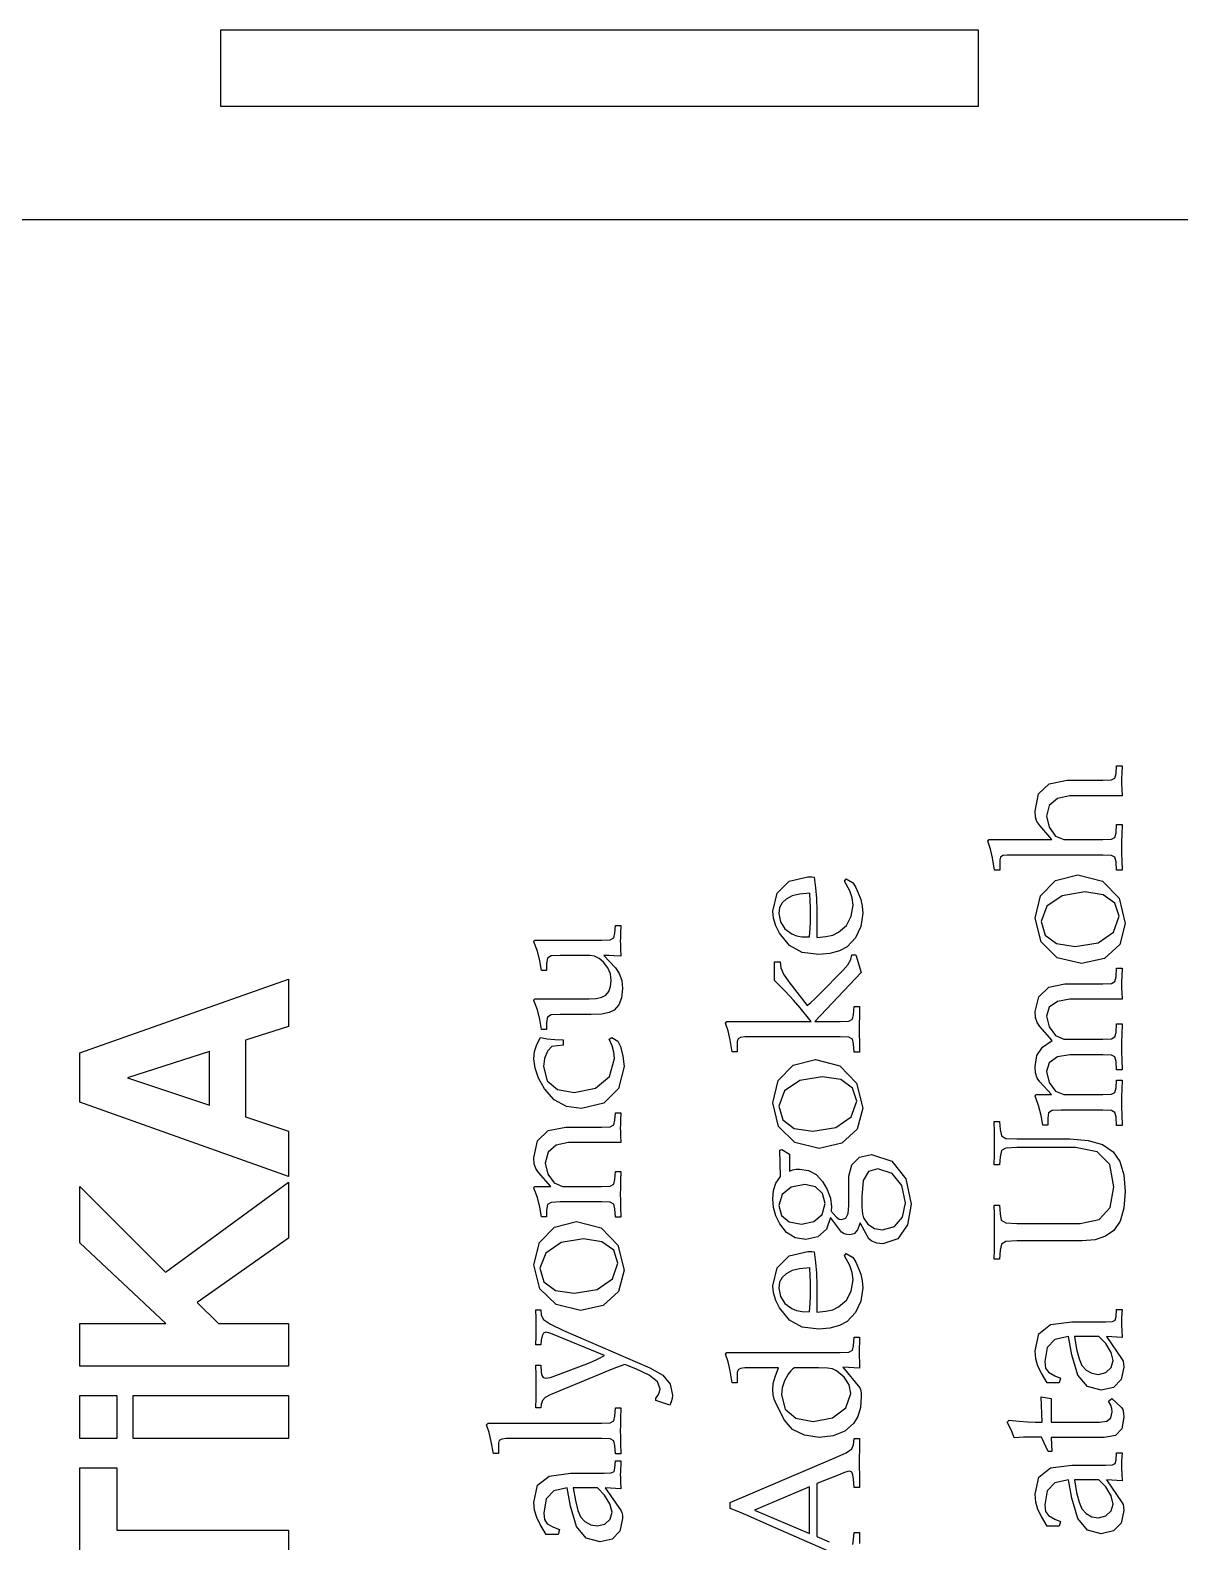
# Model space of a CAD drawing. Header units: metres. Extents: x -185 to 1201, y -340 to 309.
# Drawn here: x 914 to 974.6, y 62.2 to 142 of the extents above; entities that cross this region are included whole.
import ezdxf

# ---------------------------------------------------------------- set-up
doc = ezdxf.new("R2010")
doc.units = ezdxf.units.M

msp = doc.modelspace()

# ---------------------------------------------------------------- linework, layer by layer
for p, q in [((964, 142), (924, 142)), ((924, 142), (924, 138)), ((964, 138), (964, 142)), ((924, 138), (964, 138)), ((1036, 132), (820, 132)), ((971.26, 102.768), (971.289, 103.167)), ((971.289, 103.167), (971.58, 103.167)), ((971.58, 103.167), (971.564, 102.774)), ((967.177, 101.689), (967.739, 102.229)), ((967.739, 102.229), (968.683, 102.408)), ((968.683, 102.408), (970.56, 102.408)), ((970.56, 102.408), (971.015, 102.43)), ((971.015, 102.43), (971.206, 102.526)), ((971.206, 102.526), (971.26, 102.768)), ((971.554, 102.526), (971.551, 102.36)), ((971.551, 102.36), (971.554, 102.186)), ((971.564, 102.774), (971.554, 102.526)), ((971.554, 102.186), (971.564, 101.953)), ((966.992, 100.785), (967.177, 101.689)), ((968.166, 101.456), (967.738, 101.082)), ((968.819, 101.591), (968.166, 101.456)), ((971.58, 101.591), (968.819, 101.591)), ((971.564, 101.953), (971.58, 101.591)), ((967.013, 100.471), (966.992, 100.785)), ((967.738, 101.082), (967.585, 100.512)), ((967.089, 100.226), (967.013, 100.471)), ((967.235, 100.016), (967.089, 100.226)), ((967.876, 99.2776), (967.235, 100.016)), ((967.585, 100.512), (967.724, 99.9287)), ((967.724, 99.9287), (968.067, 99.466)), ((971.26, 99.6374), (971.289, 100.075)), ((971.289, 100.075), (971.58, 100.075)), ((971.58, 100.075), (971.564, 99.5549)), ((964.493, 99.1901), (964.571, 99.2776)), ((964.634, 98.7775), (964.493, 99.1901)), ((964.571, 99.2776), (967.876, 99.2776)), ((968.067, 99.466), (968.498, 99.2776)), ((968.498, 99.2776), (970.56, 99.2776)), ((970.56, 99.2776), (971.015, 99.2953)), ((971.015, 99.2953), (971.206, 99.3929)), ((971.206, 99.3929), (971.26, 99.6374)), ((971.554, 99.1818), (971.551, 98.8693)), ((971.564, 99.5549), (971.554, 99.1818)), ((964.744, 98.3129), (964.634, 98.7775)), ((964.853, 97.6734), (964.744, 98.3129)), ((965.163, 98.3587), (965.125, 98.2179)), ((965.125, 98.2179), (965.125, 97.6734)), ((965.29, 98.4368), (965.163, 98.3587)), ((965.523, 98.4609), (965.29, 98.4368)), ((970.56, 98.4609), (965.523, 98.4609)), ((971.015, 98.439), (970.56, 98.4609)), ((971.206, 98.3435), (971.015, 98.439)), ((971.26, 98.1012), (971.206, 98.3435)), ((971.551, 98.8693), (971.554, 98.5567)), ((971.554, 98.5567), (971.564, 98.1837)), ((971.564, 98.1837), (971.58, 97.6637)), ((965.125, 97.6734), (964.853, 97.6734)), ((968.075, 97.1224), (969.247, 97.4187)), ((969.247, 97.4187), (970.543, 97.086)), ((971.289, 97.6637), (971.26, 98.1012)), ((971.58, 97.6637), (971.289, 97.6637)), ((953.373, 96.4597), (954.014, 97.0909)), ((954.014, 97.0909), (954.99, 97.3181)), ((954.99, 97.3181), (955.1, 97.3152)), ((955.1, 97.3152), (955.207, 97.308)), ((955.207, 97.308), (955.33, 97.2986)), ((955.33, 97.2986), (955.408, 96.7258)), ((955.408, 96.7258), (955.452, 96.1702)), ((956.924, 97.0848), (957.022, 97.2111)), ((957.207, 96.5778), (956.924, 97.0848)), ((957.022, 97.2111), (957.352, 97.0168)), ((957.345, 96.1983), (957.207, 96.5778)), ((957.352, 97.0168), (957.43, 96.9246)), ((957.43, 96.9246), (957.534, 96.746)), ((957.534, 96.746), (957.644, 96.5111)), ((967.282, 96.3183), (968.075, 97.1224)), ((970.543, 97.086), (971.422, 96.1829)), ((953.142, 95.5001), (953.373, 96.4597)), ((953.635, 95.9408), (953.506, 95.688)), ((953.852, 96.1418), (953.635, 95.9408)), ((954.175, 96.311), (953.852, 96.1418)), ((954.563, 96.4067), (954.175, 96.311)), ((955.106, 96.4528), (954.563, 96.4067)), ((955.123, 96.0301), (955.106, 96.4528)), ((955.132, 95.6959), (955.123, 96.0301)), ((955.452, 96.1702), (955.466, 95.539)), ((957.291, 95.23), (957.381, 95.8209)), ((957.381, 95.8209), (957.345, 96.1983)), ((957.644, 96.5111), (957.787, 96.1262)), ((957.787, 96.1262), (957.87, 95.7586)), ((957.87, 95.7586), (957.897, 95.3931)), ((966.992, 95.134), (967.282, 96.3183)), ((967.613, 95.7641), (967.312, 94.959)), ((968.424, 96.3122), (967.613, 95.7641)), ((969.607, 96.5145), (968.424, 96.3122)), ((970.579, 96.359), (969.607, 96.5145)), ((971.204, 95.9183), (970.579, 96.359)), ((971.425, 95.2312), (971.204, 95.9183)), ((971.422, 96.1829), (971.746, 94.852)), ((953.184, 95.1306), (953.142, 95.5001)), ((953.305, 94.7352), (953.184, 95.1306)), ((953.506, 95.688), (953.463, 95.3834)), ((953.463, 95.3834), (953.547, 94.9416)), ((953.547, 94.9416), (953.782, 94.571)), ((955.114, 94.5884), (955.131, 94.96)), ((955.131, 94.96), (955.135, 95.364)), ((955.135, 95.364), (955.132, 95.6959)), ((955.466, 95.539), (955.466, 94.1195)), ((957.031, 94.7428), (957.291, 95.23)), ((957.897, 95.3931), (957.799, 94.6924)), ((967.305, 93.8805), (966.992, 95.134)), ((967.312, 94.959), (967.519, 94.236)), ((971.132, 94.3944), (971.425, 95.2312)), ((944.757, 94.0943), (944.81, 94.3388)), ((944.81, 94.3388), (944.84, 94.7375)), ((944.84, 94.7375), (945.131, 94.7375)), ((945.115, 94.3446), (945.105, 94.0965)), ((945.131, 94.7375), (945.115, 94.3446)), ((953.502, 94.3334), (953.305, 94.7352)), ((954.022, 93.6892), (953.502, 94.3334)), ((953.782, 94.571), (954.144, 94.3042)), ((954.144, 94.3042), (954.401, 94.2052)), ((954.401, 94.2052), (954.69, 94.1537)), ((954.69, 94.1537), (955.077, 94.139)), ((955.077, 94.139), (955.114, 94.5884)), ((955.466, 94.1195), (955.947, 94.1577)), ((955.947, 94.1577), (956.31, 94.2434)), ((956.31, 94.2434), (956.623, 94.3918)), ((956.623, 94.3918), (957.031, 94.7428)), ((957.799, 94.6924), (957.521, 94.091)), ((967.519, 94.236), (968.126, 93.7894)), ((970.324, 93.8384), (971.132, 94.3944)), ((971.746, 94.852), (971.453, 93.7408)), ((940.542, 93.8916), (940.581, 93.9791)), ((940.724, 93.399), (940.542, 93.8916)), ((940.581, 93.9791), (944.11, 93.9791)), ((940.857, 92.887), (940.724, 93.399)), ((944.11, 93.9791), (944.566, 93.9967)), ((944.566, 93.9967), (944.757, 94.0943)), ((945.105, 94.0965), (945.102, 93.9305)), ((945.102, 93.9305), (945.105, 93.7623)), ((945.105, 93.7623), (945.115, 93.5185)), ((945.115, 93.5185), (945.131, 93.1235)), ((954.693, 93.328), (954.022, 93.6892)), ((956.662, 93.4011), (956.157, 93.2629)), ((957.08, 93.6236), (956.662, 93.4011)), ((957.521, 94.091), (957.08, 93.6236)), ((968.163, 93.0397), (967.305, 93.8805)), ((968.126, 93.7894), (969.111, 93.6368)), ((969.111, 93.6368), (970.324, 93.8384)), ((971.453, 93.7408), (970.648, 93.0012)), ((940.941, 92.3749), (940.857, 92.887)), ((941.255, 93.0206), (941.213, 92.7346)), ((941.213, 92.7346), (941.213, 92.3749)), ((941.447, 93.1358), (941.255, 93.0206)), ((941.923, 93.1624), (941.447, 93.1358)), ((943.508, 93.1624), (941.923, 93.1624)), ((943.737, 93.1188), (943.508, 93.1624)), ((943.982, 92.9953), (943.737, 93.1188)), ((944.217, 92.8027), (943.982, 92.9953)), ((944.444, 92.5164), (944.217, 92.8027)), ((944.503, 93.1588), (944.237, 93.1624)), ((944.237, 93.1624), (944.84, 92.511)), ((944.774, 93.1466), (944.503, 93.1588)), ((945.131, 93.1235), (944.774, 93.1466)), ((953.24, 91.8504), (953.24, 92.8226)), ((953.24, 92.8226), (953.531, 92.8226)), ((953.531, 92.8226), (953.572, 92.5029)), ((955.583, 93.2153), (954.693, 93.328)), ((956.157, 93.2629), (955.583, 93.2153)), ((956.847, 92.3657), (957.102, 92.6664)), ((957.102, 92.6664), (957.259, 92.9433)), ((957.259, 92.9433), (957.313, 93.1921)), ((957.313, 93.1921), (957.537, 93.1921)), ((957.537, 93.1921), (957.819, 92.2588)), ((969.442, 92.7326), (968.163, 93.0397)), ((970.648, 93.0012), (969.442, 92.7326)), ((916.578, 88.0226), (927.585, 91.9167)), ((927.585, 91.9167), (927.585, 91.9167)), ((927.585, 91.9167), (927.585, 89.4226)), ((941.213, 92.3749), (940.941, 92.3749)), ((944.58, 92.1978), (944.444, 92.5164)), ((944.626, 91.8402), (944.58, 92.1978)), ((944.591, 91.5244), (944.626, 91.8402)), ((944.84, 92.511), (945.046, 92.2071)), ((945.046, 92.2071), (945.175, 91.8427)), ((945.175, 91.8427), (945.219, 91.4221)), ((953.8, 91.2801), (953.24, 91.8504)), ((953.572, 92.5029), (953.714, 92.1767)), ((953.714, 92.1767), (953.988, 91.7726)), ((953.988, 91.7726), (954.97, 90.5185)), ((957.819, 92.2588), (955.369, 89.6824)), ((955.631, 91.1407), (956.847, 92.3657)), ((971.018, 91.6919), (971.203, 91.7873)), ((971.203, 91.7873), (971.26, 92.0297)), ((971.26, 92.0297), (971.289, 92.4866)), ((971.289, 92.4866), (971.58, 92.4866)), ((971.554, 91.7916), (971.551, 91.6213)), ((971.564, 92.057), (971.554, 91.7916)), ((971.58, 92.4866), (971.564, 92.057)), ((943.834, 90.8907), (944.131, 90.9587)), ((944.131, 90.9587), (944.334, 91.0721)), ((944.334, 91.0721), (944.492, 91.2648)), ((944.492, 91.2648), (944.591, 91.5244)), ((945.219, 91.4221), (945.17, 90.9285)), ((954.245, 90.8004), (953.8, 91.2801)), ((955.352, 90.8606), (955.631, 91.1407)), ((966.992, 90.2116), (967.183, 90.9872)), ((967.183, 90.9872), (967.723, 91.4906)), ((967.723, 91.4906), (968.557, 91.6699)), ((968.557, 91.6699), (970.56, 91.6699)), ((970.56, 91.6699), (971.018, 91.6919)), ((971.551, 91.6213), (971.554, 91.4459)), ((971.554, 91.4459), (971.564, 91.2101)), ((971.564, 91.2101), (971.58, 90.8532)), ((940.542, 90.7805), (940.581, 90.868)), ((940.724, 90.2879), (940.542, 90.7805)), ((940.581, 90.868), (943.449, 90.868)), ((940.857, 89.7758), (940.724, 90.2879)), ((943.449, 90.868), (943.834, 90.8907)), ((944.781, 90.2846), (944.507, 90.1463)), ((945.024, 90.5515), (944.781, 90.2846)), ((945.17, 90.9285), (945.024, 90.5515)), ((954.591, 90.3921), (954.245, 90.8004)), ((955.165, 89.6824), (954.591, 90.3921)), ((954.97, 90.5185), (955.152, 90.6755)), ((955.152, 90.6755), (955.352, 90.8606)), ((957.41, 90.0421), (957.44, 90.4699)), ((957.44, 90.4699), (957.731, 90.4699)), ((957.731, 90.4699), (957.715, 89.9398)), ((967.018, 89.8883), (966.992, 90.2116)), ((967.74, 90.4312), (967.585, 89.9685)), ((968.171, 90.7405), (967.74, 90.4312)), ((968.819, 90.8532), (968.171, 90.7405)), ((971.58, 90.8532), (968.819, 90.8532)), ((927.585, 89.4226), (925.322, 88.6964)), ((940.941, 89.2638), (940.857, 89.7758)), ((941.255, 89.9094), (941.213, 89.6235)), ((941.213, 89.6235), (941.213, 89.2638)), ((941.447, 90.0247), (941.255, 89.9094)), ((941.923, 90.0513), (941.447, 90.0247)), ((943.556, 90.0513), (941.923, 90.0513)), ((944.122, 90.0729), (943.556, 90.0513)), ((944.507, 90.1463), (944.122, 90.0729)), ((950.644, 89.5949), (950.722, 89.6824)), ((950.785, 89.1822), (950.644, 89.5949)), ((950.722, 89.6824), (955.165, 89.6824)), ((955.369, 89.6824), (956.71, 89.6824)), ((956.71, 89.6824), (957.166, 89.7)), ((957.166, 89.7), (957.356, 89.7976)), ((957.356, 89.7976), (957.41, 90.0421)), ((957.705, 89.574), (957.702, 89.2838)), ((957.715, 89.9398), (957.705, 89.574)), ((967.098, 89.6211), (967.018, 89.8883)), ((967.235, 89.4144), (967.098, 89.6211)), ((967.896, 88.6755), (967.235, 89.4144)), ((967.585, 89.9685), (967.724, 89.3917)), ((967.724, 89.3917), (968.067, 88.9315)), ((971.26, 89.1032), (971.289, 89.5505)), ((971.289, 89.5505), (971.58, 89.5505)), ((971.58, 89.5505), (971.564, 88.9848)), ((925.322, 88.6964), (925.322, 84.6432)), ((940.691, 88.4645), (940.883, 88.8411)), ((940.883, 88.8411), (941.249, 88.767)), ((941.213, 89.2638), (940.941, 89.2638)), ((941.249, 88.767), (941.648, 88.7209)), ((941.648, 88.7209), (942.079, 88.705)), ((942.079, 88.705), (942.079, 88.4328)), ((944.509, 88.7439), (944.655, 88.8411)), ((944.669, 88.3928), (944.509, 88.7439)), ((944.655, 88.8411), (944.966, 88.6369)), ((944.966, 88.6369), (945.117, 88.3608)), ((950.895, 88.7177), (950.785, 89.1822)), ((951.004, 88.0782), (950.895, 88.7177)), ((951.314, 88.7634), (951.276, 88.6227)), ((951.276, 88.6227), (951.276, 88.0782)), ((951.441, 88.8416), (951.314, 88.7634)), ((951.674, 88.8657), (951.441, 88.8416)), ((956.71, 88.8657), (951.674, 88.8657)), ((957.166, 88.8438), (956.71, 88.8657)), ((957.356, 88.7484), (957.166, 88.8438)), ((957.41, 88.506), (957.356, 88.7484)), ((957.702, 89.2838), (957.705, 89.0008)), ((957.705, 89.0008), (957.715, 88.6205)), ((957.715, 88.6205), (957.731, 88.0588)), ((967.372, 88.3305), (967.896, 88.6755)), ((968.067, 88.9315), (968.498, 88.7435)), ((968.498, 88.7435), (970.56, 88.7435)), ((970.56, 88.7435), (971.018, 88.7655)), ((971.018, 88.7655), (971.203, 88.8609)), ((971.203, 88.8609), (971.26, 89.1032)), ((971.554, 88.6092), (971.551, 88.3352)), ((971.564, 88.9848), (971.554, 88.6092)), ((916.578, 85.4204), (916.578, 88.0226)), ((923.426, 88.0877), (919.095, 86.6972)), ((923.426, 85.2688), (923.426, 88.0877)), ((940.542, 87.7133), (940.579, 88.0965)), ((940.579, 88.0965), (940.691, 88.4645)), ((941.26, 88.1069), (941.105, 87.7281)), ((941.486, 88.3648), (941.26, 88.1069)), ((942.079, 88.4328), (941.486, 88.3648)), ((944.761, 88.0612), (944.669, 88.3928)), ((944.791, 87.7231), (944.761, 88.0612)), ((945.117, 88.3608), (945.243, 87.8534)), ((945.243, 87.8534), (945.297, 87.305)), ((951.276, 88.0782), (951.004, 88.0782)), ((957.44, 88.0588), (957.41, 88.506)), ((957.731, 88.0588), (957.44, 88.0588)), ((966.992, 87.2949), (967.081, 87.8862)), ((967.081, 87.8862), (967.372, 88.3305)), ((968.171, 87.8142), (967.74, 87.5049)), ((968.819, 87.9269), (968.171, 87.8142)), ((970.56, 87.9269), (968.819, 87.9269)), ((971.015, 87.9071), (970.56, 87.9269)), ((971.206, 87.8073), (971.015, 87.9071)), ((971.26, 87.5672), (971.206, 87.8073)), ((971.551, 88.3352), (971.554, 88.059)), ((971.554, 88.059), (971.564, 87.6813)), ((940.604, 87.2179), (940.542, 87.7133)), ((940.789, 86.6857), (940.604, 87.2179)), ((941.105, 87.7281), (941.048, 87.2953)), ((941.048, 87.2953), (941.238, 86.5535)), ((944.527, 86.7796), (944.791, 87.7231)), ((945.297, 87.305), (945.009, 86.1445)), ((953.433, 86.5675), (954.226, 87.3716)), ((954.226, 87.3716), (955.398, 87.6679)), ((955.398, 87.6679), (956.694, 87.3352)), ((956.694, 87.3352), (957.573, 86.4321)), ((967.018, 86.9647), (966.992, 87.2949)), ((967.098, 86.695), (967.018, 86.9647)), ((967.74, 87.5049), (967.585, 87.0422)), ((967.585, 87.0422), (967.724, 86.4653)), ((971.289, 87.1199), (971.26, 87.5672)), ((971.58, 87.1199), (971.289, 87.1199)), ((971.564, 87.6813), (971.58, 87.1199)), ((919.095, 86.6972), (923.426, 85.2688)), ((941.097, 86.1189), (940.789, 86.6857)), ((941.238, 86.5535), (941.788, 86.0926)), ((943.791, 86.1581), (944.527, 86.7796)), ((953.142, 85.3832), (953.433, 86.5675)), ((954.575, 86.5614), (953.764, 86.0134)), ((955.758, 86.7637), (954.575, 86.5614)), ((956.73, 86.6082), (955.758, 86.7637)), ((957.355, 86.1675), (956.73, 86.6082)), ((957.576, 85.4804), (957.355, 86.1675)), ((957.573, 86.4321), (957.897, 85.1013)), ((967.235, 86.488), (967.098, 86.695)), ((967.857, 85.8172), (967.235, 86.488)), ((967.724, 86.4653), (968.067, 86.0051)), ((971.206, 85.9324), (971.26, 86.1769)), ((971.26, 86.1769), (971.289, 86.5852)), ((971.289, 86.5852), (971.58, 86.5852)), ((971.58, 86.5852), (971.564, 86.0887)), ((927.585, 81.4915), (916.578, 85.4204)), ((941.604, 85.5467), (941.097, 86.1189)), ((942.262, 85.1971), (941.604, 85.5467)), ((941.788, 86.0926), (942.672, 85.9342)), ((942.672, 85.9342), (943.791, 86.1581)), ((945.009, 86.1445), (944.224, 85.3642)), ((953.456, 84.1298), (953.142, 85.3832)), ((953.764, 86.0134), (953.463, 85.2082)), ((957.283, 84.6436), (957.576, 85.4804)), ((966.992, 85.7297), (967.03, 85.8172)), ((967.173, 85.237), (966.992, 85.7297)), ((967.03, 85.8172), (967.857, 85.8172)), ((968.067, 86.0051), (968.498, 85.8172)), ((968.498, 85.8172), (970.56, 85.8172)), ((970.56, 85.8172), (971.015, 85.8348)), ((971.015, 85.8348), (971.206, 85.9324)), ((971.554, 85.7304), (971.551, 85.4282)), ((971.551, 85.4282), (971.554, 85.134)), ((971.564, 86.0887), (971.554, 85.7304)), ((925.322, 84.6432), (927.585, 83.8972)), ((943.06, 85.0786), (942.262, 85.1971)), ((944.224, 85.3642), (943.06, 85.0786)), ((944.81, 84.4626), (944.84, 84.8613)), ((944.84, 84.8613), (945.131, 84.8613)), ((945.131, 84.8613), (945.115, 84.4684)), ((953.463, 85.2082), (953.67, 84.4852)), ((956.475, 84.0876), (957.283, 84.6436)), ((957.897, 85.1013), (957.604, 83.9901)), ((967.306, 84.725), (967.173, 85.237)), ((967.39, 84.213), (967.306, 84.725)), ((967.704, 84.8586), (967.662, 84.5727)), ((967.662, 84.5727), (967.662, 84.213)), ((967.896, 84.9738), (967.704, 84.8586)), ((968.372, 85.0005), (967.896, 84.9738)), ((970.56, 85.0005), (968.372, 85.0005)), ((971.015, 84.9785), (970.56, 85.0005)), ((971.206, 84.8831), (971.015, 84.9785)), ((971.26, 84.6407), (971.206, 84.8831)), ((971.289, 84.1935), (971.26, 84.6407)), ((971.554, 85.134), (971.564, 84.7534)), ((971.564, 84.7534), (971.58, 84.1935)), ((927.585, 83.8972), (927.585, 81.4915)), ((940.728, 83.3842), (941.29, 83.924)), ((941.29, 83.924), (942.234, 84.1029)), ((942.234, 84.1029), (944.11, 84.1029)), ((944.11, 84.1029), (944.566, 84.1249)), ((944.566, 84.1249), (944.757, 84.2203)), ((944.757, 84.2203), (944.81, 84.4626)), ((945.105, 84.2203), (945.102, 84.0543)), ((945.102, 84.0543), (945.105, 83.8811)), ((945.115, 84.4684), (945.105, 84.2203)), ((945.105, 83.8811), (945.115, 83.6474)), ((954.313, 83.289), (953.456, 84.1298)), ((953.67, 84.4852), (954.277, 84.0387)), ((954.277, 84.0387), (955.262, 83.886)), ((955.262, 83.886), (956.475, 84.0876)), ((957.604, 83.9901), (956.799, 83.2504)), ((964.84, 83.8675), (964.823, 84.4008)), ((964.823, 84.4008), (965.115, 84.4008)), ((964.849, 83.4985), (964.84, 83.8675)), ((965.115, 84.4008), (965.144, 83.9731)), ((965.144, 83.9731), (965.213, 83.6436)), ((967.662, 84.213), (967.39, 84.213)), ((971.58, 84.1935), (971.289, 84.1935)), ((940.542, 82.4793), (940.728, 83.3842)), ((941.717, 83.1512), (941.289, 82.7764)), ((942.37, 83.2862), (941.717, 83.1512)), ((945.131, 83.2862), (942.37, 83.2862)), ((945.115, 83.6474), (945.131, 83.2862)), ((955.592, 82.9818), (954.313, 83.289)), ((956.799, 83.2504), (955.592, 82.9818)), ((964.84, 82.654), (964.849, 83.0073)), ((964.853, 83.2439), (964.849, 83.4985)), ((964.849, 83.0073), (964.853, 83.2439)), ((965.213, 83.6436), (965.451, 83.5085)), ((965.451, 82.9987), (965.213, 82.8636)), ((965.451, 83.5085), (966.019, 83.4772)), ((966.019, 83.0299), (965.451, 82.9987)), ((966.019, 83.4772), (968.829, 83.4772)), ((969.13, 83.0299), (966.019, 83.0299)), ((968.829, 83.4772), (969.795, 83.4048)), ((970.261, 82.8063), (969.13, 83.0299)), ((969.795, 83.4048), (970.547, 83.1834)), ((970.547, 83.1834), (971.104, 82.8064)), ((940.564, 82.1657), (940.542, 82.4793)), ((941.289, 82.7764), (941.135, 82.2071)), ((941.135, 82.2071), (941.275, 81.6234)), ((953.512, 82.8792), (953.629, 82.9181)), ((953.551, 81.4987), (953.512, 82.8792)), ((953.629, 82.9181), (954.027, 82.675)), ((954.027, 82.675), (954.027, 81.7806)), ((957.31, 82.118), (957.728, 82.5192)), ((957.728, 82.5192), (958.354, 82.6654)), ((958.354, 82.6654), (959.421, 82.311)), ((959.421, 82.311), (960.171, 81.3734)), ((964.823, 82.1064), (964.84, 82.654)), ((965.144, 82.5341), (965.115, 82.1064)), ((965.213, 82.8636), (965.144, 82.5341)), ((970.926, 82.1226), (970.261, 82.8063)), ((971.104, 82.8064), (971.465, 82.2875)), ((971.465, 82.2875), (971.677, 81.5914)), ((940.64, 81.9212), (940.564, 82.1657)), ((940.786, 81.7112), (940.64, 81.9212)), ((941.427, 80.9724), (940.786, 81.7112)), ((941.275, 81.6234), (941.618, 81.1607)), ((944.81, 81.3321), (944.84, 81.7696)), ((944.84, 81.7696), (945.131, 81.7696)), ((945.131, 81.7696), (945.115, 81.2496)), ((953.315, 81.1371), (953.551, 81.4987)), ((954.027, 81.7806), (954.207, 81.8429)), ((954.207, 81.8429), (954.373, 81.8771)), ((954.373, 81.8771), (954.552, 81.8875)), ((954.552, 81.8875), (955.027, 81.8159)), ((955.027, 81.8159), (955.432, 81.5995)), ((955.432, 81.5995), (955.777, 81.2362)), ((957.158, 81.5181), (957.31, 82.118)), ((957.158, 79.9625), (957.158, 81.5181)), ((958.191, 81.7583), (957.92, 81.2909)), ((958.694, 81.8972), (958.191, 81.7583)), ((959.444, 81.66), (958.694, 81.8972)), ((959.96, 81.023), (959.444, 81.66)), ((965.115, 82.1064), (964.823, 82.1064)), ((971.143, 80.9591), (970.926, 82.1226)), ((971.677, 81.5914), (971.746, 80.6966)), ((916.578, 77.9956), (916.578, 80.9672)), ((916.578, 80.9672), (921.105, 76.4506)), ((921.105, 76.4506), (927.585, 81.1987)), ((927.585, 81.1987), (927.585, 78.2418)), ((940.542, 80.8849), (940.581, 80.9724)), ((940.724, 80.3923), (940.542, 80.8849)), ((940.581, 80.9724), (941.427, 80.9724)), ((941.618, 81.1607), (942.049, 80.9724)), ((942.049, 80.9724), (944.11, 80.9724)), ((944.11, 80.9724), (944.566, 80.99)), ((944.566, 80.99), (944.757, 81.0876)), ((944.757, 81.0876), (944.81, 81.3321)), ((945.105, 80.8766), (945.102, 80.5641)), ((945.115, 81.2496), (945.105, 80.8766)), ((953.142, 80.3125), (953.184, 80.7518)), ((953.184, 80.7518), (953.315, 81.1371)), ((954.125, 80.933), (953.647, 80.5509)), ((954.844, 81.0709), (954.125, 80.933)), ((955.406, 80.9452), (954.844, 81.0709)), ((955.779, 80.597), (955.406, 80.9452)), ((955.777, 81.2362), (956.023, 80.8066)), ((955.913, 80.0695), (955.779, 80.597)), ((956.023, 80.8066), (956.186, 80.3467)), ((957.92, 81.2909), (957.838, 80.4195)), ((960.152, 80.0987), (959.96, 81.023)), ((960.171, 81.3734), (960.454, 80.0403)), ((970.958, 79.8569), (971.143, 80.9591)), ((971.746, 80.6966), (971.678, 79.8191)), ((940.857, 79.8802), (940.724, 80.3923)), ((940.941, 79.3682), (940.857, 79.8802)), ((941.255, 80.0138), (941.213, 79.7279)), ((941.447, 80.1291), (941.255, 80.0138)), ((941.923, 80.1557), (941.447, 80.1291)), ((944.11, 80.1557), (941.923, 80.1557)), ((944.566, 80.1359), (944.11, 80.1557)), ((944.757, 80.0362), (944.566, 80.1359)), ((944.81, 79.796), (944.757, 80.0362)), ((944.84, 79.3585), (944.81, 79.796)), ((945.102, 80.5641), (945.105, 80.2515)), ((945.105, 80.2515), (945.115, 79.8784)), ((945.115, 79.8784), (945.131, 79.3585)), ((953.186, 79.8682), (953.142, 80.3125)), ((953.312, 79.4152), (953.186, 79.8682)), ((953.647, 80.5509), (953.473, 79.9722)), ((953.473, 79.9722), (953.612, 79.4343)), ((955.754, 79.4977), (955.913, 80.0695)), ((956.186, 80.3467), (956.244, 79.9042)), ((956.241, 79.8308), (956.234, 79.7573)), ((956.244, 79.9042), (956.241, 79.8308)), ((957.118, 79.5463), (957.158, 79.9625)), ((957.838, 80.4195), (957.846, 79.8711)), ((957.846, 79.8711), (957.876, 79.5258)), ((959.997, 79.3547), (960.152, 80.0987)), ((960.454, 80.0403), (960.262, 78.9428)), ((964.84, 79.4673), (964.823, 79.9869)), ((964.823, 79.9869), (965.115, 79.9869)), ((965.115, 79.9869), (965.144, 79.5202)), ((970.378, 79.2257), (970.958, 79.8569)), ((971.678, 79.8191), (971.476, 79.1339)), ((941.213, 79.3682), (940.941, 79.3682)), ((941.213, 79.7279), (941.213, 79.3682)), ((941.626, 78.8171), (942.798, 79.1135)), ((942.798, 79.1135), (944.094, 78.7808)), ((945.131, 79.3585), (944.84, 79.3585)), ((953.512, 78.9903), (953.312, 79.4152)), ((953.874, 78.5341), (953.512, 78.9903)), ((953.612, 79.4343), (954.015, 79.0973)), ((954.015, 79.0973), (954.659, 78.9806)), ((954.659, 78.9806), (955.317, 79.1182)), ((955.317, 79.1182), (955.754, 79.4977)), ((956.185, 79.3306), (955.976, 78.7084)), ((956.779, 78.5625), (956.185, 79.3306)), ((956.234, 79.7573), (956.224, 79.6709)), ((956.224, 79.6709), (956.256, 79.6359)), ((956.256, 79.6359), (956.286, 79.5988)), ((956.286, 79.5988), (956.331, 79.5445)), ((956.331, 79.5445), (956.514, 79.3533)), ((956.514, 79.3533), (956.654, 79.2528)), ((956.654, 79.2528), (956.779, 79.2237)), ((956.779, 79.2237), (956.994, 79.3029)), ((956.994, 79.3029), (957.118, 79.5463)), ((957.76, 79.0584), (957.614, 78.6846)), ((958.217, 78.2125), (957.76, 79.0584)), ((957.876, 79.5258), (957.935, 79.3209)), ((957.935, 79.3209), (958.171, 78.9817)), ((959.572, 78.8593), (959.997, 79.3547)), ((964.849, 79.019), (964.84, 79.4673)), ((964.853, 78.5577), (964.849, 79.019)), ((965.144, 79.5202), (965.207, 79.1951)), ((965.207, 79.1951), (965.451, 79.0579)), ((965.451, 79.0579), (966.019, 79.0244)), ((966.019, 79.0244), (969.364, 79.0244)), ((969.364, 79.0244), (970.378, 79.2257)), ((971.476, 79.1339), (971.143, 78.6452)), ((927.585, 78.2418), (922.78, 74.8508)), ((940.833, 78.0131), (941.626, 78.8171)), ((943.158, 78.2093), (941.975, 78.0069)), ((944.13, 78.0538), (943.158, 78.2093)), ((944.094, 78.7808), (944.973, 77.8777)), ((954.336, 78.2572), (953.874, 78.5341)), ((954.892, 78.1639), (954.336, 78.2572)), ((955.53, 78.3065), (954.892, 78.1639)), ((955.976, 78.7084), (955.53, 78.3065)), ((956.919, 78.4772), (956.779, 78.5625)), ((957.056, 78.4308), (956.919, 78.4772)), ((957.197, 78.4167), (957.056, 78.4308)), ((957.434, 78.4794), (957.197, 78.4167)), ((957.614, 78.6846), (957.434, 78.4794)), ((958.171, 78.9817), (958.52, 78.7592)), ((958.374, 78.0771), (958.217, 78.2125)), ((958.52, 78.7592), (958.937, 78.6792)), ((958.937, 78.6792), (959.572, 78.8593)), ((959.738, 78.2082), (958.956, 77.9403)), ((960.262, 78.9428), (959.738, 78.2082)), ((964.849, 78.1033), (964.853, 78.5577)), ((970.709, 78.3399), (970.157, 78.1599)), ((971.143, 78.6452), (970.709, 78.3399)), ((921.113, 73.7431), (916.578, 77.9956)), ((940.542, 76.8288), (940.833, 78.0131)), ((941.164, 77.4589), (940.863, 76.6538)), ((941.975, 78.0069), (941.164, 77.4589)), ((944.755, 77.613), (944.13, 78.0538)), ((944.976, 76.926), (944.755, 77.613)), ((944.973, 77.8777), (945.297, 76.5468)), ((954.014, 77.3142), (954.99, 77.5414)), ((954.99, 77.5414), (955.1, 77.5385)), ((955.1, 77.5385), (955.207, 77.5313)), ((955.207, 77.5313), (955.33, 77.5219)), ((955.33, 77.5219), (955.408, 76.9491)), ((956.924, 77.3081), (957.022, 77.4344)), ((957.022, 77.4344), (957.352, 77.24)), ((958.644, 77.9785), (958.374, 78.0771)), ((958.956, 77.9403), (958.644, 77.9785)), ((964.823, 77.1383), (964.84, 77.6575)), ((964.84, 77.6575), (964.849, 78.1033)), ((965.144, 77.6049), (965.115, 77.1383)), ((965.209, 77.9301), (965.144, 77.6049)), ((965.449, 78.0673), (965.209, 77.9301)), ((966.019, 78.1008), (965.449, 78.0673)), ((969.471, 78.1008), (966.019, 78.1008)), ((970.157, 78.1599), (969.471, 78.1008)), ((940.856, 75.5753), (940.542, 76.8288)), ((940.863, 76.6538), (941.07, 75.9307)), ((944.683, 76.0892), (944.976, 76.926)), ((953.142, 75.7234), (953.373, 76.683)), ((953.373, 76.683), (954.014, 77.3142)), ((954.563, 76.63), (954.175, 76.5343)), ((955.106, 76.6761), (954.563, 76.63)), ((955.123, 76.2534), (955.106, 76.6761)), ((955.408, 76.9491), (955.452, 76.3935)), ((957.207, 76.8011), (956.924, 77.3081)), ((957.345, 76.4216), (957.207, 76.8011)), ((957.352, 77.24), (957.43, 77.1478)), ((957.43, 77.1478), (957.534, 76.9692)), ((957.534, 76.9692), (957.644, 76.7344)), ((957.644, 76.7344), (957.787, 76.3495)), ((965.115, 77.1383), (964.823, 77.1383)), ((941.07, 75.9307), (941.677, 75.4842)), ((943.875, 75.5332), (944.683, 76.0892)), ((945.297, 76.5468), (945.004, 75.4356)), ((953.506, 75.9113), (953.463, 75.6067)), ((953.635, 76.1641), (953.506, 75.9113)), ((953.852, 76.365), (953.635, 76.1641)), ((954.175, 76.5343), (953.852, 76.365)), ((955.132, 75.9192), (955.123, 76.2534)), ((955.135, 75.5873), (955.132, 75.9192)), ((955.452, 76.3935), (955.466, 75.7623)), ((957.291, 75.4533), (957.381, 76.0442)), ((957.381, 76.0442), (957.345, 76.4216)), ((957.787, 76.3495), (957.87, 75.9819)), ((957.87, 75.9819), (957.897, 75.6164)), ((941.713, 74.7345), (940.856, 75.5753)), ((941.677, 75.4842), (942.662, 75.3315)), ((942.662, 75.3315), (943.875, 75.5332)), ((945.004, 75.4356), (944.199, 74.696)), ((953.184, 75.3539), (953.142, 75.7234)), ((953.305, 74.9585), (953.184, 75.3539)), ((953.463, 75.6067), (953.547, 75.1649)), ((953.547, 75.1649), (953.782, 74.7943)), ((955.114, 74.8116), (955.131, 75.1833)), ((955.131, 75.1833), (955.135, 75.5873)), ((955.466, 75.7623), (955.466, 74.3428)), ((957.031, 74.9661), (957.291, 75.4533)), ((957.897, 75.6164), (957.799, 74.9157)), ((922.78, 74.8508), (923.903, 73.7431)), ((940.656, 74.0247), (940.64, 74.4586)), ((940.64, 74.4586), (940.912, 74.4586)), ((940.912, 74.4586), (940.931, 74.1864)), ((942.992, 74.4273), (941.713, 74.7345)), ((944.199, 74.696), (942.992, 74.4273)), ((953.502, 74.5567), (953.305, 74.9585)), ((954.022, 73.9125), (953.502, 74.5567)), ((953.782, 74.7943), (954.144, 74.5275)), ((954.144, 74.5275), (954.401, 74.4285)), ((954.401, 74.4285), (954.69, 74.377)), ((954.69, 74.377), (955.077, 74.3623)), ((955.077, 74.3623), (955.114, 74.8116)), ((955.466, 74.3428), (955.947, 74.381)), ((955.947, 74.381), (956.31, 74.4667)), ((956.31, 74.4667), (956.623, 74.615)), ((956.623, 74.615), (957.031, 74.9661)), ((957.521, 74.3143), (957.08, 73.8469)), ((957.799, 74.9157), (957.521, 74.3143)), ((971.269, 74.1008), (971.289, 74.48)), ((971.289, 74.48), (971.58, 74.48)), ((971.571, 74.2758), (971.557, 74.0234)), ((971.58, 74.48), (971.571, 74.2758)), ((916.578, 71.4807), (916.578, 73.7431)), ((916.578, 73.7431), (921.113, 73.7431)), ((923.903, 73.7431), (927.585, 73.7431)), ((927.585, 73.7431), (927.585, 71.4807)), ((940.666, 73.7355), (940.656, 74.0247)), ((940.669, 73.535), (940.666, 73.7355)), ((940.666, 73.3344), (940.669, 73.535)), ((940.931, 74.1864), (941.053, 73.9531)), ((941.053, 73.9531), (941.416, 73.7003)), ((941.416, 73.7003), (942.108, 73.3697)), ((954.693, 73.5513), (954.022, 73.9125)), ((955.583, 73.4386), (954.693, 73.5513)), ((956.157, 73.4861), (955.583, 73.4386)), ((956.662, 73.6244), (956.157, 73.4861)), ((957.08, 73.8469), (956.662, 73.6244)), ((967.178, 73.192), (967.794, 73.681)), ((967.794, 73.681), (968.926, 73.8286)), ((968.926, 73.8286), (970.705, 73.8286)), ((970.705, 73.8286), (971.07, 73.8474)), ((971.07, 73.8474), (971.222, 73.9201)), ((971.222, 73.9201), (971.269, 74.1008)), ((971.552, 73.8769), (971.551, 73.7606)), ((971.551, 73.7606), (971.554, 73.6093)), ((971.557, 74.0234), (971.552, 73.8769)), ((971.554, 73.6093), (971.564, 73.3803)), ((940.64, 72.6114), (940.656, 73.0453)), ((940.912, 72.6114), (940.64, 72.6114)), ((940.656, 73.0453), (940.666, 73.3344)), ((940.931, 72.8642), (940.912, 72.6114)), ((940.973, 73.091), (940.931, 72.8642)), ((941.055, 73.2271), (940.973, 73.091)), ((941.174, 73.2725), (941.055, 73.2271)), ((941.249, 73.266), (941.174, 73.2725)), ((941.334, 73.2466), (941.249, 73.266)), ((941.427, 73.2142), (941.334, 73.2466)), ((944.266, 72.0572), (941.427, 73.2142)), ((942.108, 73.3697), (946.658, 71.3961)), ((957.41, 72.5668), (957.44, 73.014)), ((957.44, 73.014), (957.731, 73.014)), ((957.719, 72.651), (957.712, 72.5473)), ((957.724, 72.813), (957.719, 72.651)), ((957.731, 73.014), (957.724, 72.813)), ((966.992, 72.2925), (967.178, 73.192)), ((968.035, 72.8982), (967.633, 72.4711)), ((968.751, 73.0508), (968.035, 72.8982)), ((968.926, 72.0883), (968.751, 73.0508)), ((970.346, 73.0508), (969.062, 73.0508)), ((969.062, 73.0508), (969.178, 72.3829)), ((970.722, 72.6796), (970.346, 73.0508)), ((971.003, 72.2133), (970.722, 72.6796)), ((971.58, 73.0023), (970.754, 73.0508)), ((970.754, 73.0508), (971.59, 71.8453)), ((971.564, 73.3803), (971.58, 73.0023)), ((943.604, 71.7202), (943.93, 71.8725)), ((943.93, 71.8725), (944.266, 72.0572)), ((950.644, 72.1195), (950.722, 72.207)), ((950.785, 71.7069), (950.644, 72.1195)), ((950.722, 72.207), (956.71, 72.207)), ((956.71, 72.207), (957.169, 72.229)), ((957.169, 72.229), (957.354, 72.3244)), ((957.354, 72.3244), (957.41, 72.5668)), ((957.703, 72.229), (957.702, 72.1293)), ((957.702, 72.1293), (957.705, 71.9719)), ((957.705, 72.3698), (957.703, 72.229)), ((957.712, 72.5473), (957.705, 72.3698)), ((957.705, 71.9719), (957.715, 71.7389)), ((967.028, 71.8795), (966.992, 72.2925)), ((967.137, 71.4902), (967.028, 71.8795)), ((967.633, 72.4711), (967.507, 71.7286)), ((969.247, 71.0142), (968.926, 72.0883)), ((969.178, 72.3829), (969.309, 71.8683)), ((969.309, 71.8683), (969.451, 71.5244)), ((971.114, 71.7773), (971.003, 72.2133)), ((971.59, 71.8453), (971.632, 71.7502)), ((927.585, 71.4807), (916.578, 71.4807)), ((940.656, 71.014), (940.64, 71.5419)), ((940.64, 71.5419), (940.912, 71.5419)), ((940.666, 70.6633), (940.656, 71.014)), ((940.912, 71.5419), (940.931, 71.1725)), ((940.931, 71.1725), (940.963, 70.9943)), ((943.955, 71.0267), (941.408, 69.9669)), ((941.563, 70.9392), (943.197, 71.5614)), ((943.197, 71.5614), (943.604, 71.7202)), ((944.499, 71.2499), (943.955, 71.0267)), ((944.908, 71.4127), (944.499, 71.2499)), ((945.335, 71.5711), (944.908, 71.4127)), ((945.929, 71.3475), (945.335, 71.5711)), ((946.626, 71.0166), (945.929, 71.3475)), ((947.056, 70.6576), (946.626, 71.0166)), ((946.658, 71.3961), (947.344, 71.0036)), ((950.895, 71.2424), (950.785, 71.7069)), ((951.004, 70.6028), (950.895, 71.2424)), ((951.314, 71.2881), (951.276, 71.1473)), ((951.276, 71.1473), (951.276, 70.6028)), ((951.441, 71.3662), (951.314, 71.2881)), ((951.674, 71.3904), (951.441, 71.3662)), ((953.454, 71.3904), (951.674, 71.3904)), ((953.265, 70.924), (953.454, 71.3904)), ((953.959, 71.0695), (953.762, 70.7156)), ((954.091, 71.2391), (953.959, 71.0695)), ((954.207, 71.3504), (954.091, 71.2391)), ((954.299, 71.3904), (954.207, 71.3504)), ((955.554, 71.3904), (954.299, 71.3904)), ((956.032, 71.3806), (955.554, 71.3904)), ((956.3, 71.3385), (956.032, 71.3806)), ((956.506, 71.2445), (956.3, 71.3385)), ((956.906, 70.9125), (956.506, 71.2445)), ((957.731, 71.3806), (956.837, 71.4293)), ((956.837, 71.4293), (957.741, 70.3501)), ((957.715, 71.7389), (957.731, 71.3806)), ((967.322, 71.1161), (967.137, 71.4902)), ((967.633, 70.6008), (967.322, 71.1161)), ((967.507, 71.7286), (967.541, 71.3811)), ((967.541, 71.3811), (967.693, 71.1655)), ((967.693, 71.1655), (968.032, 70.98)), ((969.752, 70.4046), (969.247, 71.0142)), ((969.451, 71.5244), (969.683, 71.2756)), ((969.683, 71.2756), (969.988, 71.1089)), ((969.988, 71.1089), (970.336, 71.0481)), ((970.336, 71.0481), (970.728, 71.1485)), ((970.728, 71.1485), (971.007, 71.411)), ((971.007, 71.411), (971.114, 71.7773)), ((971.668, 71.4369), (971.527, 70.7737)), ((971.632, 71.7502), (971.659, 71.6098)), ((971.659, 71.6098), (971.668, 71.4369)), ((940.669, 70.4142), (940.666, 70.6633)), ((940.666, 70.1671), (940.669, 70.4142)), ((940.963, 70.9943), (941.039, 70.8873)), ((941.039, 70.8873), (941.155, 70.8517)), ((941.155, 70.8517), (941.278, 70.8614)), ((941.278, 70.8614), (941.414, 70.8905)), ((941.414, 70.8905), (941.563, 70.9392)), ((947.202, 70.2878), (947.056, 70.6576)), ((947.174, 70.1246), (947.202, 70.2878)), ((947.344, 71.0036), (947.732, 70.5377)), ((947.732, 70.5377), (947.854, 69.9572)), ((951.276, 70.6028), (951.004, 70.6028)), ((953.142, 70.2334), (953.169, 70.5636)), ((953.162, 69.9792), (953.142, 70.2334)), ((953.169, 70.5636), (953.265, 70.924)), ((953.641, 70.3443), (953.599, 69.9709)), ((953.762, 70.7156), (953.641, 70.3443)), ((957.17, 70.4941), (956.906, 70.9125)), ((957.265, 70.039), (957.17, 70.4941)), ((957.741, 70.3501), (957.779, 70.2529)), ((957.779, 70.2529), (957.807, 70.0843)), ((968.265, 70.6008), (967.633, 70.6008)), ((968.032, 70.98), (968.333, 70.8536)), ((968.333, 70.8536), (968.265, 70.6008)), ((970.482, 70.2119), (969.752, 70.4046)), ((971.122, 70.3567), (970.482, 70.2119)), ((971.527, 70.7737), (971.122, 70.3567)), ((916.579, 67.6595), (916.579, 69.941)), ((916.579, 69.941), (918.527, 69.941)), ((918.527, 69.941), (918.527, 67.6595)), ((919.39, 67.6595), (919.39, 69.9411)), ((919.39, 69.9411), (927.585, 69.9411)), ((927.585, 69.9411), (927.585, 67.6595)), ((940.64, 69.2864), (940.656, 69.8186)), ((940.656, 69.8186), (940.666, 70.1671)), ((940.931, 69.4614), (940.912, 69.2864)), ((940.988, 69.6681), (940.931, 69.4614)), ((941.137, 69.8251), (940.988, 69.6681)), ((941.408, 69.9669), (941.137, 69.8251)), ((946.979, 69.7919), (947.097, 69.955)), ((946.979, 69.6655), (946.979, 69.7919)), ((947.708, 69.4322), (946.979, 69.6655)), ((947.097, 69.955), (947.174, 70.1246)), ((947.793, 69.6094), (947.708, 69.4322)), ((947.84, 69.78), (947.793, 69.6094)), ((947.854, 69.9572), (947.84, 69.78)), ((953.223, 69.7358), (953.162, 69.9792)), ((953.327, 69.4945), (953.223, 69.7358)), ((953.774, 68.639), (953.327, 69.4945)), ((953.599, 69.9709), (953.8, 69.219)), ((957.007, 69.2781), (957.265, 70.039)), ((957.819, 69.8834), (957.776, 69.3076)), ((957.807, 70.0843), (957.819, 69.8834)), ((967.371, 68.5371), (967.312, 69.8691)), ((967.312, 69.8691), (967.837, 69.7816)), ((967.837, 69.7816), (967.837, 68.5371)), ((970.871, 69.6454), (971.036, 69.7719)), ((970.983, 69.4276), (970.871, 69.6454)), ((971.04, 69.2508), (970.983, 69.4276)), ((971.036, 69.7719), (971.551, 69.3052)), ((940.912, 69.2864), (940.64, 69.2864)), ((944.754, 68.5988), (944.81, 68.8412)), ((944.81, 68.8412), (944.84, 69.2884)), ((944.84, 69.2884), (945.131, 69.2884)), ((945.115, 68.727), (945.105, 68.3493)), ((945.131, 69.2884), (945.115, 68.727)), ((954.194, 68.1514), (953.774, 68.639)), ((953.8, 69.219), (954.371, 68.7394)), ((954.371, 68.7394), (955.272, 68.5709)), ((955.272, 68.5709), (956.307, 68.7614)), ((956.307, 68.7614), (957.007, 69.2781)), ((957.642, 68.8356), (957.41, 68.4543)), ((957.776, 69.3076), (957.642, 68.8356)), ((965.514, 68.5274), (965.621, 68.6441)), ((965.621, 68.6441), (966.141, 68.5818)), ((970.77, 68.5915), (970.987, 68.7647)), ((970.987, 68.7647), (971.055, 69.0719)), ((971.055, 69.0719), (971.04, 69.2508)), ((971.551, 69.3052), (971.612, 69.1953)), ((971.668, 68.7899), (971.561, 68.1799)), ((971.612, 69.1953), (971.653, 69.0099)), ((971.653, 69.0099), (971.668, 68.7899)), ((938.044, 68.3939), (938.122, 68.4814)), ((938.185, 67.9813), (938.044, 68.3939)), ((938.122, 68.4814), (944.11, 68.4814)), ((938.295, 67.5168), (938.185, 67.9813)), ((944.11, 68.4814), (944.569, 68.5034)), ((944.569, 68.5034), (944.754, 68.5988)), ((945.105, 68.3493), (945.102, 68.0731)), ((945.102, 68.0731), (945.105, 67.797)), ((954.826, 67.8367), (954.194, 68.1514)), ((955.602, 67.7251), (954.826, 67.8367)), ((956.942, 68.0578), (956.33, 67.8104)), ((957.41, 68.4543), (956.942, 68.0578)), ((965.653, 68.2721), (965.514, 68.5274)), ((965.777, 67.9952), (965.653, 68.2721)), ((965.883, 67.701), (965.777, 67.9952)), ((966.141, 68.5818), (966.591, 68.5475)), ((966.591, 68.5475), (967.001, 68.5371)), ((967.001, 68.5371), (967.371, 68.5371)), ((967.837, 68.5371), (970.385, 68.5371)), ((970.385, 68.5371), (970.77, 68.5915)), ((971.224, 67.8313), (970.637, 67.7204)), ((971.561, 68.1799), (971.224, 67.8313)), ((918.527, 67.6595), (916.579, 67.6595)), ((927.585, 67.6595), (919.39, 67.6595)), ((938.404, 66.8772), (938.295, 67.5168)), ((938.714, 67.5625), (938.676, 67.4217)), ((938.676, 67.4217), (938.676, 66.8772)), ((938.841, 67.6406), (938.714, 67.5625)), ((939.074, 67.6647), (938.841, 67.6406)), ((944.11, 67.6647), (939.074, 67.6647)), ((944.566, 67.6428), (944.11, 67.6647)), ((944.757, 67.5474), (944.566, 67.6428)), ((944.81, 67.3051), (944.757, 67.5474)), ((944.84, 66.8579), (944.81, 67.3051)), ((945.105, 67.797), (945.115, 67.4192)), ((945.115, 67.4192), (945.131, 66.8579)), ((956.33, 67.8104), (955.602, 67.7251)), ((957.022, 66.917), (957.313, 67.1222)), ((957.313, 67.1222), (957.41, 67.3404)), ((957.41, 67.3404), (957.44, 67.671)), ((957.44, 67.671), (957.731, 67.671)), ((957.715, 67.0614), (957.705, 66.6829)), ((957.731, 67.671), (957.715, 67.0614)), ((966.136, 67.724), (965.883, 67.701)), ((966.379, 67.7363), (966.136, 67.724)), ((966.651, 67.7399), (966.379, 67.7363)), ((967.332, 67.7399), (966.651, 67.7399)), ((967.672, 66.9816), (967.332, 67.7399)), ((970.637, 67.7204), (967.837, 67.7204)), ((967.837, 67.7204), (967.876, 66.9816)), ((938.676, 66.8772), (938.404, 66.8772)), ((944.82, 66.1064), (944.84, 66.4856)), ((945.131, 66.8579), (944.84, 66.8579)), ((944.84, 66.4856), (945.131, 66.4856)), ((945.122, 66.2814), (945.108, 66.029)), ((945.131, 66.4856), (945.122, 66.2814)), ((950.897, 64.2876), (956.419, 66.6404)), ((956.419, 66.6404), (957.022, 66.917)), ((957.705, 66.6829), (957.702, 66.4362)), ((957.702, 66.4362), (957.705, 66.1723)), ((967.876, 66.9816), (967.672, 66.9816)), ((967.794, 66.1139), (968.926, 66.2615)), ((968.926, 66.2615), (970.705, 66.2615)), ((970.705, 66.2615), (971.07, 66.2802)), ((971.07, 66.2802), (971.222, 66.353)), ((971.222, 66.353), (971.269, 66.5337)), ((971.269, 66.5337), (971.289, 66.9129)), ((971.289, 66.9129), (971.58, 66.9129)), ((971.552, 66.3098), (971.551, 66.1935)), ((971.557, 66.4563), (971.552, 66.3098)), ((971.571, 66.7087), (971.557, 66.4563)), ((971.58, 66.9129), (971.571, 66.7087)), ((916.578, 57.2009), (916.578, 66.1164)), ((916.578, 66.1164), (918.527, 66.1164)), ((918.527, 66.1164), (918.527, 62.8234)), ((940.729, 65.1976), (941.345, 65.6866)), ((941.345, 65.6866), (942.477, 65.8342)), ((942.477, 65.8342), (944.256, 65.8342)), ((944.256, 65.8342), (944.621, 65.853)), ((944.621, 65.853), (944.773, 65.9257)), ((944.773, 65.9257), (944.82, 66.1064)), ((945.103, 65.8825), (945.102, 65.7662)), ((945.102, 65.7662), (945.105, 65.6149)), ((945.108, 66.029), (945.103, 65.8825)), ((945.105, 65.6149), (945.115, 65.3859)), ((956.594, 65.7362), (955.476, 65.289)), ((956.928, 65.8669), (956.594, 65.7362)), ((957.109, 65.9264), (956.928, 65.8669)), ((957.216, 65.9404), (957.109, 65.9264)), ((957.31, 65.8932), (957.216, 65.9404)), ((957.375, 65.7575), (957.31, 65.8932)), ((957.41, 65.5418), (957.375, 65.7575)), ((957.44, 65.0849), (957.41, 65.5418)), ((957.705, 66.1723), (957.715, 65.7442)), ((957.715, 65.7442), (957.731, 65.0849)), ((966.992, 64.7254), (967.178, 65.6249)), ((967.178, 65.6249), (967.794, 66.1139)), ((968.751, 65.4837), (968.035, 65.3311)), ((968.926, 64.5212), (968.751, 65.4837)), ((970.346, 65.4837), (969.062, 65.4837)), ((969.062, 65.4837), (969.178, 64.8158)), ((970.722, 65.1125), (970.346, 65.4837)), ((971.58, 65.4352), (970.754, 65.4837)), ((970.754, 65.4837), (971.59, 64.2782)), ((971.551, 66.1935), (971.554, 66.0422)), ((971.554, 66.0422), (971.564, 65.8132)), ((971.564, 65.8132), (971.58, 65.4352)), ((940.542, 64.2981), (940.729, 65.1976)), ((941.586, 64.9038), (941.184, 64.4767)), ((942.302, 65.0565), (941.586, 64.9038)), ((942.477, 64.0939), (942.302, 65.0565)), ((943.897, 65.0565), (942.613, 65.0565)), ((942.613, 65.0565), (942.729, 64.3885)), ((944.273, 64.6852), (943.897, 65.0565)), ((944.554, 64.2189), (944.273, 64.6852)), ((945.131, 65.0079), (944.305, 65.0565)), ((944.305, 65.0565), (945.141, 63.8509)), ((945.115, 65.3859), (945.131, 65.0079)), ((955.087, 65.114), (952.19, 63.889)), ((955.087, 62.6543), (955.087, 65.114)), ((955.476, 65.289), (955.476, 62.489)), ((957.731, 65.0849), (957.44, 65.0849)), ((967.028, 64.3124), (966.992, 64.7254)), ((967.633, 64.904), (967.507, 64.1615)), ((968.035, 65.3311), (967.633, 64.904)), ((969.178, 64.8158), (969.309, 64.3012)), ((971.003, 64.6462), (970.722, 65.1125)), ((971.114, 64.2102), (971.003, 64.6462)), ((940.578, 63.8851), (940.542, 64.2981)), ((940.688, 63.4959), (940.578, 63.8851)), ((941.184, 64.4767), (941.058, 63.7342)), ((942.798, 63.0198), (942.477, 64.0939)), ((942.729, 64.3885), (942.86, 63.874)), ((942.86, 63.874), (943.002, 63.53)), ((944.665, 63.7829), (944.554, 64.2189)), ((945.141, 63.8509), (945.183, 63.7559)), ((950.897, 63.9765), (950.897, 64.2876)), ((951.274, 63.8242), (950.897, 63.9765)), ((952.19, 63.889), (955.087, 62.6543)), ((967.137, 63.9232), (967.028, 64.3124)), ((967.322, 63.549), (967.137, 63.9232)), ((967.507, 64.1615), (967.541, 63.814)), ((969.247, 63.4471), (968.926, 64.5212)), ((969.309, 64.3012), (969.451, 63.9573)), ((969.451, 63.9573), (969.683, 63.7085)), ((970.728, 63.5814), (971.007, 63.8439)), ((971.007, 63.8439), (971.114, 64.2102)), ((971.668, 63.8698), (971.527, 63.2066)), ((971.59, 64.2782), (971.632, 64.1831)), ((971.632, 64.1831), (971.659, 64.0427)), ((971.659, 64.0427), (971.668, 63.8698)), ((940.873, 63.1217), (940.688, 63.4959)), ((941.184, 62.6065), (940.873, 63.1217)), ((941.058, 63.7342), (941.092, 63.3867)), ((941.092, 63.3867), (941.244, 63.1711)), ((941.244, 63.1711), (941.583, 62.9857)), ((943.002, 63.53), (943.234, 63.2813)), ((943.234, 63.2813), (943.539, 63.1145)), ((943.539, 63.1145), (943.887, 63.0537)), ((943.887, 63.0537), (944.279, 63.1542)), ((944.279, 63.1542), (944.558, 63.4167)), ((944.558, 63.4167), (944.665, 63.7829)), ((945.219, 63.4426), (945.078, 62.7793)), ((945.183, 63.7559), (945.21, 63.6154)), ((945.21, 63.6154), (945.219, 63.4426)), ((951.598, 63.6914), (951.274, 63.8242)), ((951.82, 63.5974), (951.598, 63.6914)), ((952.199, 63.4314), (951.82, 63.5974)), ((952.605, 63.2546), (952.199, 63.4314)), ((952.997, 63.0821), (952.605, 63.2546)), ((956.934, 61.3515), (952.997, 63.0821)), ((967.633, 63.0338), (967.322, 63.549)), ((967.541, 63.814), (967.693, 63.5983)), ((968.265, 63.0338), (967.633, 63.0338)), ((967.693, 63.5983), (968.032, 63.4129)), ((968.032, 63.4129), (968.333, 63.2865)), ((968.333, 63.2865), (968.265, 63.0338)), ((969.752, 62.8375), (969.247, 63.4471)), ((969.683, 63.7085), (969.988, 63.5418)), ((969.988, 63.5418), (970.336, 63.481)), ((970.336, 63.481), (970.728, 63.5814)), ((971.527, 63.2066), (971.122, 62.7896)), ((918.527, 62.8234), (927.585, 62.8234)), ((927.585, 62.8234), (927.585, 60.5089)), ((941.816, 62.6065), (941.184, 62.6065)), ((941.583, 62.9857), (941.884, 62.8592)), ((941.884, 62.8592), (941.816, 62.6065)), ((943.303, 62.4102), (942.798, 63.0198)), ((944.033, 62.2175), (943.303, 62.4102)), ((944.673, 62.3623), (944.033, 62.2175)), ((945.078, 62.7793), (944.673, 62.3623)), ((955.476, 62.489), (956.127, 62.2168)), ((957.367, 62.071), (957.41, 62.3432)), ((957.41, 62.3432), (957.44, 62.7029)), ((957.44, 62.7029), (957.731, 62.7029)), ((957.731, 62.7029), (957.715, 62.1192)), ((970.482, 62.6448), (969.752, 62.8375)), ((971.122, 62.7896), (970.482, 62.6448))]:
    msp.add_line(p, q)

doc.saveas('drawing.dxf')
